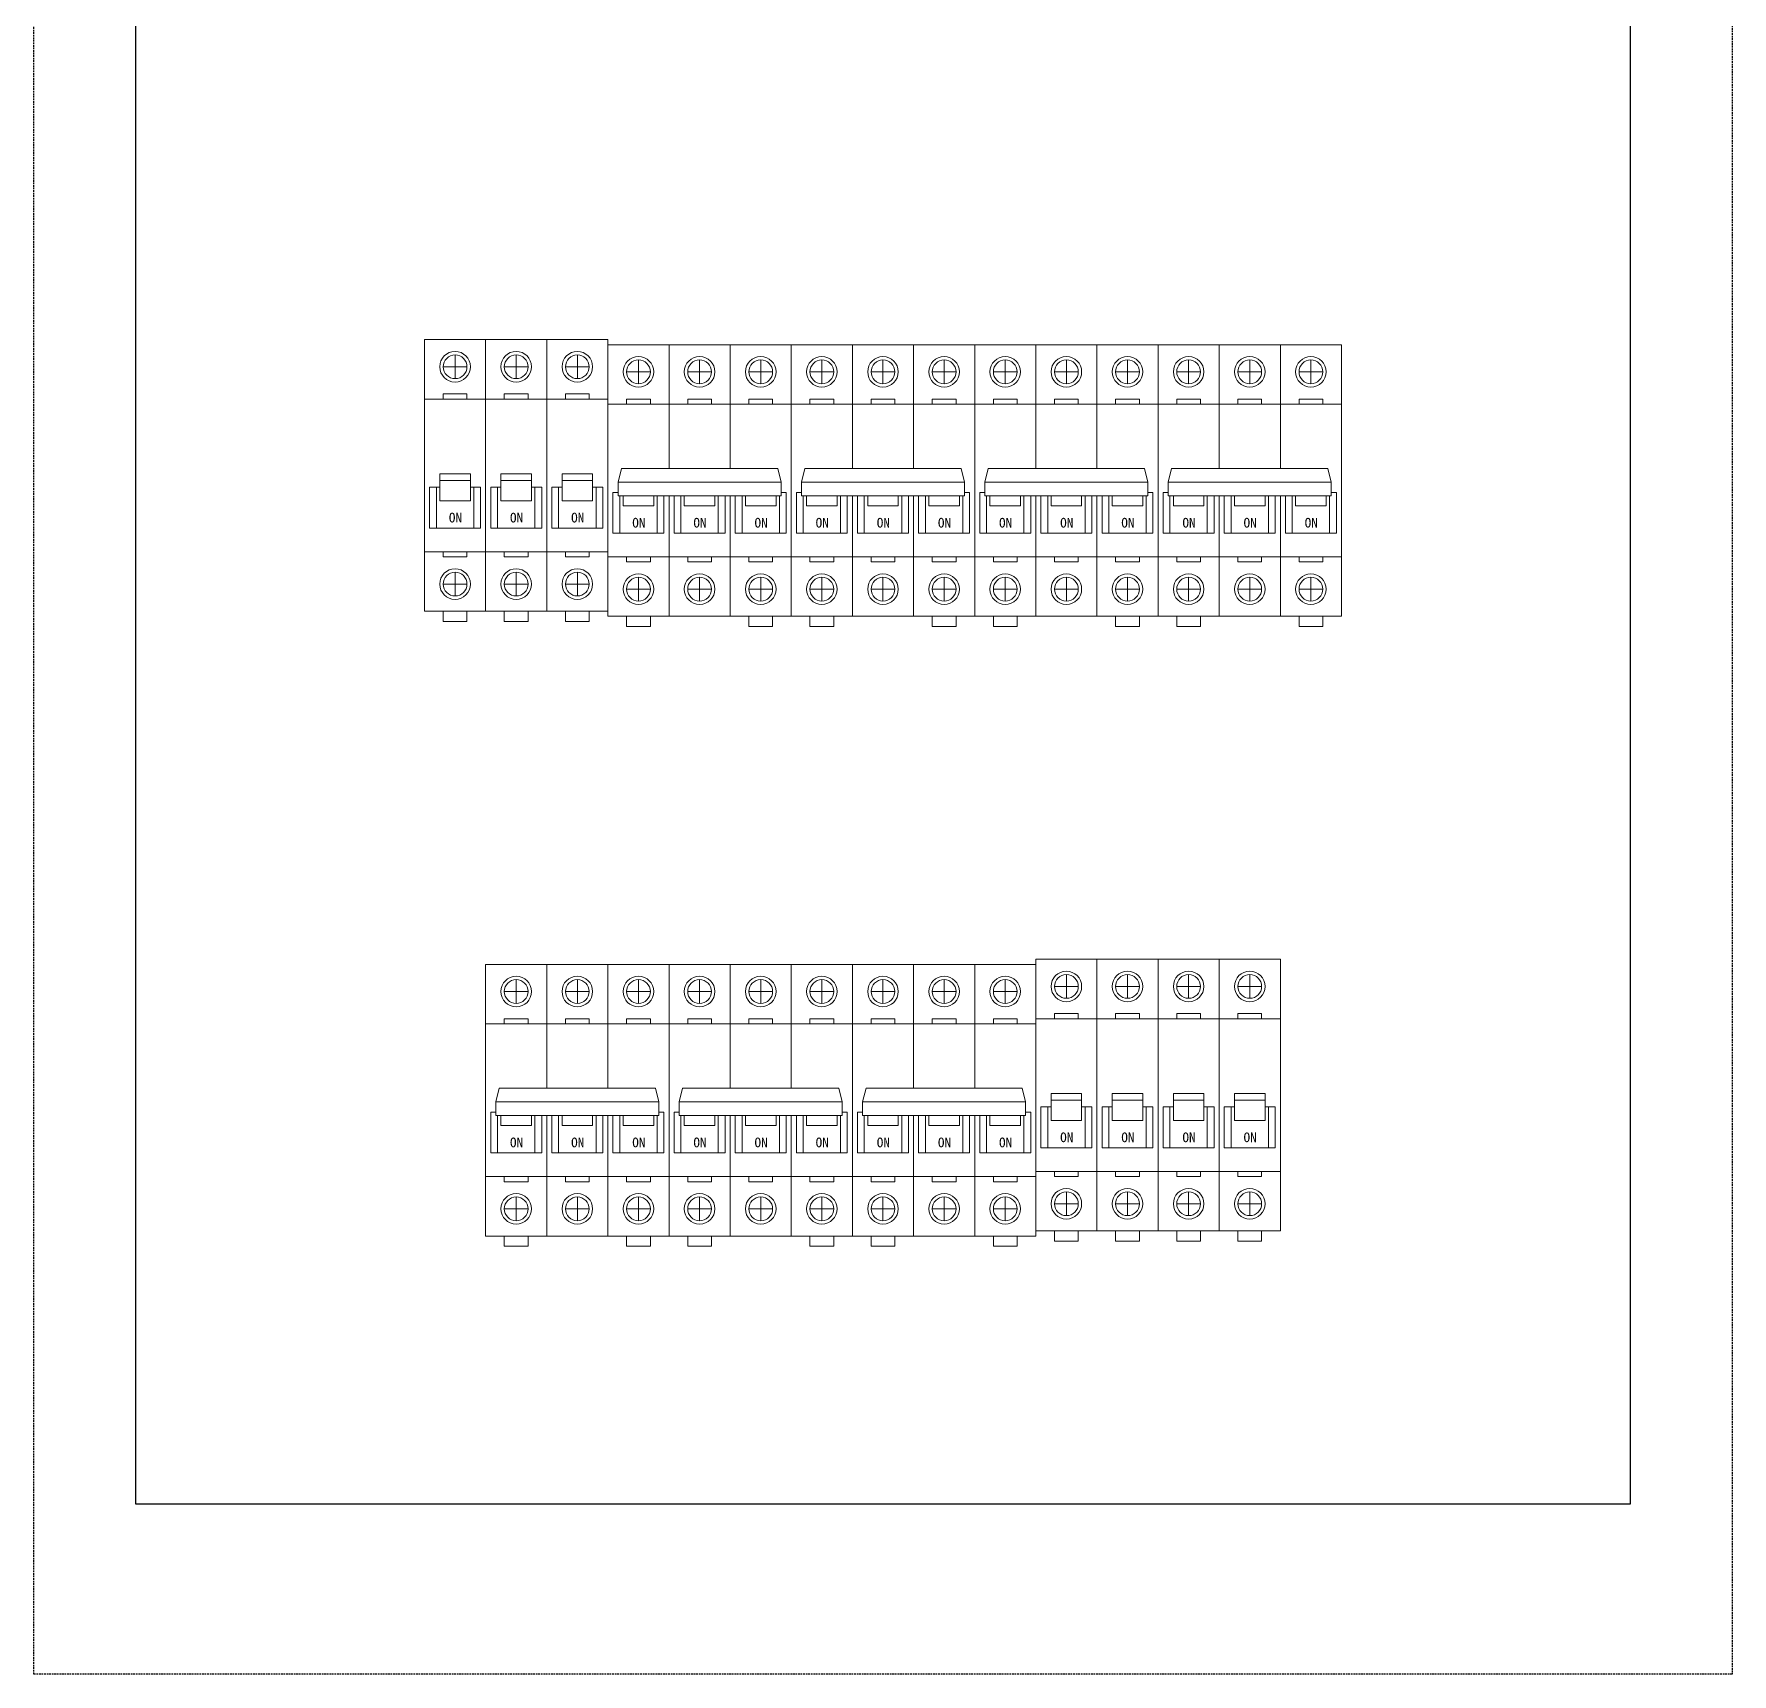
# Model space of a CAD drawing. Extents: x 253972 to 254472, y 319232 to 320232.
# Drawn here: x 253972 to 254472, y 319232 to 319715 of the extents above; entities that cross this region are included whole.
import ezdxf

# ---------------------------------------------------------------- set-up
doc = ezdxf.new("R2010")
doc.units = 0
doc.header["$MEASUREMENT"] = 0
doc.linetypes.add('DASHED', pattern=[0.75, 0.5, -0.25])
doc.layers.add('布置图', color=30, linetype='Continuous')
doc.layers.add('细线', color=7, linetype='Continuous', lineweight=0)
doc.styles.add('正常', font='')
doc.styles.get('正常').set_extended_font_data('FangSong_GB2312')

# ---------------------------------------------------------------- blocks, each defined once
blk = doc.blocks.new('Manufacturer光辉PartName微型断路器Series1PShellFrameLimitingCurrentRemarkPartTypeMinCurrent1MaxCurrent63Poles3PMinPower0MaxPower0LibType2DelFlgfalseUpdateDate')
at = {"layer": '细线'}
for p, q in [((0, 37), (0, 30)), ((-3.5, 33.5), (3.5, 33.5)), ((0, -34), (0, -27)), ((-3.5, -30.5), (3.5, -30.5))]:
    blk.add_line(p, q, dxfattribs=at)
for points in [[(-9, -38.5), (9, -38.5), (9, 41.5), (-9, 41.5)], [(-3.5, 25.5), (3.5, 25.5), (3.5, 24), (-3.5, 24)], [(-9, -21), (9, -21), (9, 24), (-9, 24)], [(-4.5, -6), (4.5, -6), (4.5, 2), (-4.5, 2)], [(-4.5, 2), (4.5, 2), (4.5, 0), (-4.5, 0)], [(-3.5, -22.5), (3.5, -22.5), (3.5, -21), (-3.5, -21)], [(-3.5, -41.5), (3.5, -41.5), (3.5, -38.5), (-3.5, -38.5)]]:
    blk.add_lwpolyline(points, close=True, dxfattribs=at)
for points in [[(-4.5, -2), (-7.5, -2), (-7.5, -14), (7.5, -14), (7.5, -2), (4.5, -2)], [(-4.5, -2), (-5.5, -2), (-5.5, -14), (5.5, -14), (5.5, -2), (4.5, -2)]]:
    blk.add_lwpolyline(points, dxfattribs=at)
for centre, radius in [((0, 33.5), 4.5), ((0, 33.5), 3.5), ((0, -30.5), 4.5), ((0, -30.5), 3.5)]:
    blk.add_circle(centre, radius, dxfattribs=at)
at = {"layer": '细线', "color": 2, "lineweight": 15, "style": '正常'}
blk.add_text('ON', height=2.851, dxfattribs=at).set_placement((-1.83, -12.36))
blk = doc.blocks.new('Manufacturer光辉PartName微型断路器Series3PShellFrameLimitingCurrentRemarkPartTypeMinCurrent1MaxCurrent63Poles3PMinPower0MaxPower0LibType2DelFlgfalseUpdateDate')
at = {"layer": '细线'}
for p, q in [((-18, 35.5), (-18, 28.5)), ((0, 35.5), (0, 28.5)), ((18, 35.5), (18, 28.5)), ((-21.5, 32), (-14.5, 32)), ((-3.5, 32), (3.5, 32)), ((14.5, 32), (21.5, 32)), ((-18, -35.5), (-18, -28.5)), ((0, -35.5), (0, -28.5)), ((18, -35.5), (18, -28.5)), ((-21.5, -32), (-14.5, -32)), ((-3.5, -32), (3.5, -32)), ((14.5, -32), (21.5, -32))]:
    blk.add_line(p, q, dxfattribs=at)
for points in [[(-9, 3.5), (-9, 40), (-27, 40), (-27, -40), (-9, -40), (-9, -4.5)], [(9, 3.5), (9, 40), (-9, 40), (-9, 3.5)], [(9, -4.5), (9, -40), (27, -40), (27, 40), (9, 40), (9, 3.5)], [(-9, 3.5), (-9, 22.5), (-27, 22.5), (-27, -22.5), (-9, -22.5), (-9, -4.5)], [(9, 3.5), (9, 22.5), (-9, 22.5), (-9, 3.5)], [(9, -4.5), (9, -22.5), (27, -22.5), (27, 22.5), (9, 22.5), (9, 3.5)], [(-24, -3.5), (-25.5, -3.5), (-25.5, -15.5), (-10.5, -15.5), (-10.5, -4.5)], [(-23.5, -4.5), (-23.5, -15.5), (-12.5, -15.5), (-12.5, -4.5)], [(-22.5, -4.5), (-22.5, -7.5), (-13.5, -7.5), (-13.5, -4.5)], [(-9, -4.5), (-9, -40), (9, -40), (9, -4.5)], [(-9, -4.5), (-9, -22.5), (9, -22.5), (9, -4.5)], [(-7.5, -4.5), (-7.5, -15.5), (7.5, -15.5), (7.5, -4.5)], [(-5.5, -4.5), (-5.5, -15.5), (5.5, -15.5), (5.5, -4.5)], [(-4.5, -4.5), (-4.5, -7.5), (4.5, -7.5), (4.5, -4.5)], [(10.5, -4.5), (10.5, -15.5), (25.5, -15.5), (25.5, -3.5), (24, -3.5)], [(12.5, -4.5), (12.5, -15.5), (23.5, -15.5), (23.5, -4.5)], [(13.5, -4.5), (13.5, -7.5), (22.5, -7.5), (22.5, -4.5)]]:
    blk.add_lwpolyline(points, dxfattribs=at)
for points in [[(-21.5, 24), (-14.5, 24), (-14.5, 22.5), (-21.5, 22.5)], [(-3.5, 24), (3.5, 24), (3.5, 22.5), (-3.5, 22.5)], [(14.5, 24), (21.5, 24), (21.5, 22.5), (14.5, 22.5)], [(24, -0.5), (-24, -0.5), (-23, 3.5), (23, 3.5)], [(-24, -4.5), (24, -4.5), (24, -0.5), (-24, -0.5)], [(-21.5, -24), (-14.5, -24), (-14.5, -22.5), (-21.5, -22.5)], [(-3.5, -24), (3.5, -24), (3.5, -22.5), (-3.5, -22.5)], [(14.5, -24), (21.5, -24), (21.5, -22.5), (14.5, -22.5)], [(-21.5, -43), (-14.5, -43), (-14.5, -40), (-21.5, -40)], [(14.5, -43), (21.5, -43), (21.5, -40), (14.5, -40)]]:
    blk.add_lwpolyline(points, close=True, dxfattribs=at)
for centre, radius in [((-18, 32), 4.5), ((-18, 32), 3.5), ((0, 32), 4.5), ((0, 32), 3.5), ((18, 32), 4.5), ((18, 32), 3.5), ((-18, -32), 4.5), ((-18, -32), 3.5), ((0, -32), 4.5), ((0, -32), 3.5), ((18, -32), 4.5), ((18, -32), 3.5)]:
    blk.add_circle(centre, radius, dxfattribs=at)
at = {"layer": '细线', "color": 2, "lineweight": 15, "style": '正常'}
for p in [(-19.83, -13.86), (-1.83, -13.86), (16.17, -13.86)]:
    blk.add_text('ON', height=2.851, dxfattribs=at).set_placement(p)

msp = doc.modelspace()

# ---------------------------------------------------------------- linework, layer by layer
at = {"color": 2}
msp.add_lwpolyline([(254001.79, 320182.38), (254441.79, 320182.38), (254441.79, 319282.38), (254001.79, 319282.38)], close=True, dxfattribs=at)
at = {"layer": '布置图', "linetype": 'DASHED'}
msp.add_lwpolyline([(253971.79, 320232.38), (254471.79, 320232.38), (254471.79, 319232.38), (253971.79, 319232.38)], close=True, dxfattribs=at)

# ---------------------------------------------------------------- block references
for name, p in [('Manufacturer光辉PartName微型断路器Series1PShellFrameLimitingCurrentRemarkPartTypeMinCurrent1MaxCurrent63Poles3PMinPower0MaxPower0LibType2DelFlgfalseUpdateDate', (254095.79, 319583.88)), ('Manufacturer光辉PartName微型断路器Series1PShellFrameLimitingCurrentRemarkPartTypeMinCurrent1MaxCurrent63Poles3PMinPower0MaxPower0LibType2DelFlgfalseUpdateDate', (254113.79, 319583.88)), ('Manufacturer光辉PartName微型断路器Series1PShellFrameLimitingCurrentRemarkPartTypeMinCurrent1MaxCurrent63Poles3PMinPower0MaxPower0LibType2DelFlgfalseUpdateDate', (254131.79, 319583.88)), ('Manufacturer光辉PartName微型断路器Series3PShellFrameLimitingCurrentRemarkPartTypeMinCurrent1MaxCurrent63Poles3PMinPower0MaxPower0LibType2DelFlgfalseUpdateDate', (254167.79, 319583.88)), ('Manufacturer光辉PartName微型断路器Series3PShellFrameLimitingCurrentRemarkPartTypeMinCurrent1MaxCurrent63Poles3PMinPower0MaxPower0LibType2DelFlgfalseUpdateDate', (254221.79, 319583.88)), ('Manufacturer光辉PartName微型断路器Series3PShellFrameLimitingCurrentRemarkPartTypeMinCurrent1MaxCurrent63Poles3PMinPower0MaxPower0LibType2DelFlgfalseUpdateDate', (254275.79, 319583.88)), ('Manufacturer光辉PartName微型断路器Series3PShellFrameLimitingCurrentRemarkPartTypeMinCurrent1MaxCurrent63Poles3PMinPower0MaxPower0LibType2DelFlgfalseUpdateDate', (254329.79, 319583.88)), ('Manufacturer光辉PartName微型断路器Series3PShellFrameLimitingCurrentRemarkPartTypeMinCurrent1MaxCurrent63Poles3PMinPower0MaxPower0LibType2DelFlgfalseUpdateDate', (254131.79, 319401.38)), ('Manufacturer光辉PartName微型断路器Series3PShellFrameLimitingCurrentRemarkPartTypeMinCurrent1MaxCurrent63Poles3PMinPower0MaxPower0LibType2DelFlgfalseUpdateDate', (254185.79, 319401.38)), ('Manufacturer光辉PartName微型断路器Series3PShellFrameLimitingCurrentRemarkPartTypeMinCurrent1MaxCurrent63Poles3PMinPower0MaxPower0LibType2DelFlgfalseUpdateDate', (254239.79, 319401.38)), ('Manufacturer光辉PartName微型断路器Series1PShellFrameLimitingCurrentRemarkPartTypeMinCurrent1MaxCurrent63Poles3PMinPower0MaxPower0LibType2DelFlgfalseUpdateDate', (254275.79, 319401.38)), ('Manufacturer光辉PartName微型断路器Series1PShellFrameLimitingCurrentRemarkPartTypeMinCurrent1MaxCurrent63Poles3PMinPower0MaxPower0LibType2DelFlgfalseUpdateDate', (254293.79, 319401.38)), ('Manufacturer光辉PartName微型断路器Series1PShellFrameLimitingCurrentRemarkPartTypeMinCurrent1MaxCurrent63Poles3PMinPower0MaxPower0LibType2DelFlgfalseUpdateDate', (254311.79, 319401.38)), ('Manufacturer光辉PartName微型断路器Series1PShellFrameLimitingCurrentRemarkPartTypeMinCurrent1MaxCurrent63Poles3PMinPower0MaxPower0LibType2DelFlgfalseUpdateDate', (254329.79, 319401.38))]:
    msp.add_blockref(name, p)

doc.saveas('drawing.dxf')
